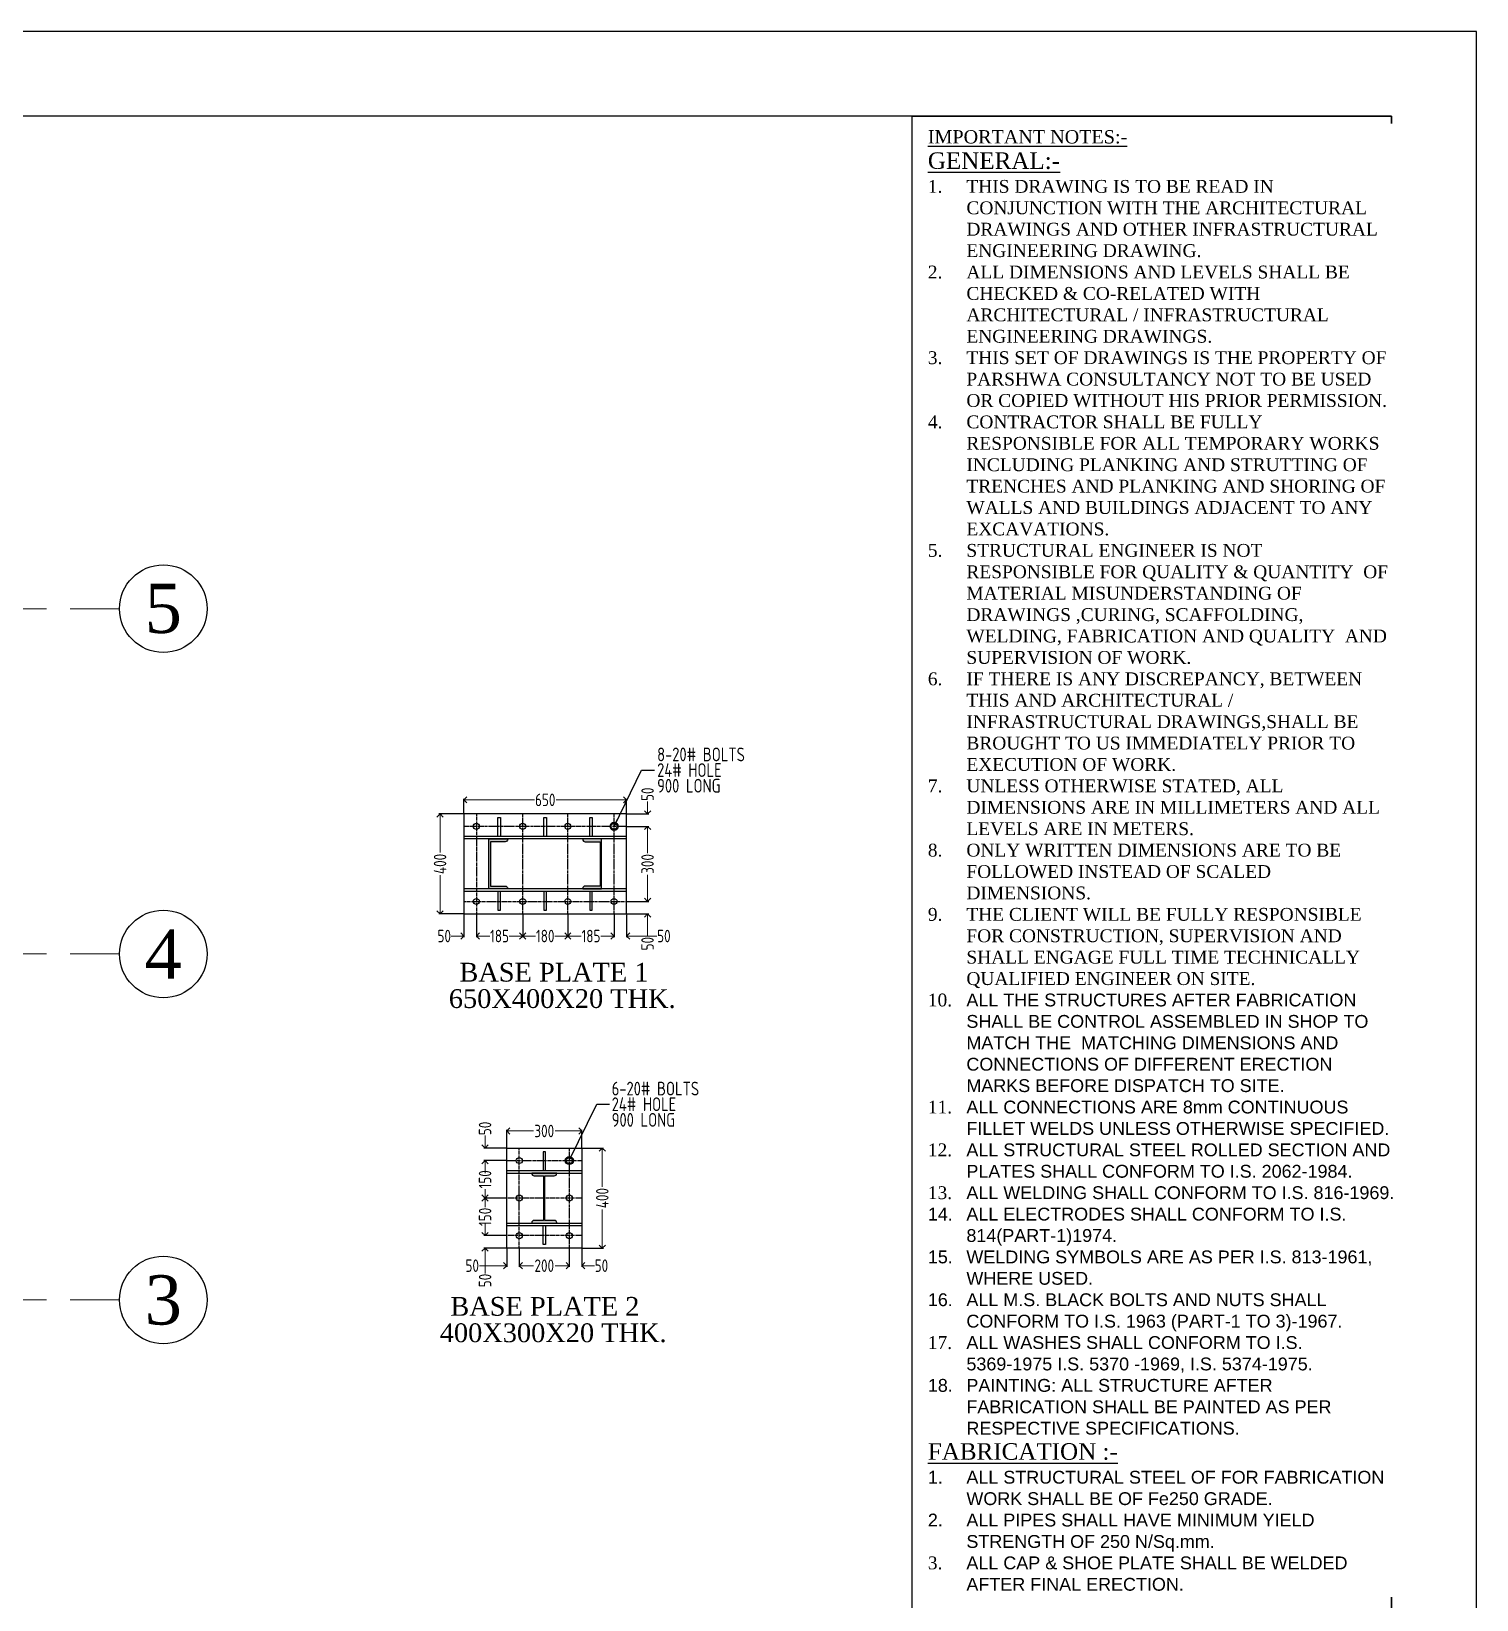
# Model space of a CAD drawing. Header units: millimetres. Extents: x 3470347 to 5996549, y -3470518 to 17149644.
# Drawn here: x 4751754 to 4774843, y 6911029 to 6936098 of the extents above; entities that cross this region are included whole.
import ezdxf
from ezdxf.enums import TextEntityAlignment as Align

# ---------------------------------------------------------------- set-up
doc = ezdxf.new("R2010")
doc.units = ezdxf.units.MM
doc.header["$MEASUREMENT"] = 0
doc.header["$PDMODE"] = 35
doc.header["$PDSIZE"] = -5
doc.linetypes.add('CENTER', pattern=[50.8, 31.75, -6.35, 6.35, -6.35])
doc.linetypes.add('CENTERX2', pattern=[4, 2.5, -0.5, 0.5, -0.5])
doc.layers.get('0').update_dxf_attribs({"linetype": 'CONTINUOUS', "lineweight": 25})
doc.layers.get('DEFPOINTS').update_dxf_attribs({"linetype": 'CONTINUOUS', "lineweight": 25})
for name, color, linetype, lineweight in [('CENTER', 8, 'CENTER', 0), ('rDIMension', 1, 'CONTINUOUS', 18), ('rRCC 1', 3, 'CONTINUOUS', 25), ('SHEET', 7, 'CONTINUOUS', 15)]:
    doc.layers.add(name, color=color, linetype=linetype, lineweight=lineweight)
doc.layers.add('Grid', color=44, linetype='CONTINUOUS')
doc.layers.add('YQ_AXIS', color=4, linetype='CONTINUOUS')
doc.styles.add('Aerial', font='times.ttf')
doc.styles.add('DIM', font='geniso.shx', dxfattribs={"width": 0.85})
doc.styles.add('JAINIL', font='times.ttf')
doc.dimstyles.new('ST-100', dxfattribs={"dimscale": 100, "dimtxt": 7, "dimasz": 5, "dimexe": 0.18, "dimexo": 0.0625, "dimgap": 0.2, "dimtad": 0, "dimdec": 0, "dimzin": 0, "dimdsep": 46, "dimtxsty": 'DIM', "dimblk": 'OPEN90', "dimcen": 0.09, "dimclrd": 256, "dimclrt": 7, "dimadec": 0, "dimazin": 0, "dimtfac": 1, "dimtdec": 0, "dimtofl": 0, "dimtmove": 0, "dimatfit": 3, "dimldrblk": 'OPEN90', "dimfxl": 1, "dimtolj": 1, "dimtzin": 0, "dimlwd": -1, "dimarcsym": 0})
doc.dimstyles.new('ST-25', dxfattribs={"dimscale": 100, "dimtxt": 2.5, "dimasz": 2, "dimexe": 0.18, "dimexo": 0.0625, "dimgap": 0.2, "dimtad": 0, "dimdec": 0, "dimlfac": 0.25, "dimzin": 0, "dimdsep": 46, "dimtxsty": 'DIM', "dimblk": 'OPEN90', "dimcen": 0.09, "dimclrd": 256, "dimclrt": 7, "dimadec": 0, "dimazin": 0, "dimtfac": 1, "dimtdec": 0, "dimtofl": 0, "dimtmove": 0, "dimatfit": 3, "dimldrblk": 'OPEN90', "dimfxl": 1, "dimtolj": 1, "dimtzin": 0, "dimlwd": -1, "dimarcsym": 0})

# ---------------------------------------------------------------- blocks, each defined once
blk = doc.blocks.new('_Open90')
at = {"color": 0, "linetype": 'ByBlock', "lineweight": -2}
for p, q in [((0, 0), (-1, 0)), ((-0.5, 0.5), (0, 0)), ((0, 0), (-0.5, -0.5))]:
    blk.add_line(p, q, dxfattribs=at)
blk = doc.blocks.new('*D857')
at = {"layer": 'DEFPOINTS', "color": 0}
for p in [(4761263, 6923813), (4758663, 6923589), (4761263, 6923589)]:
    blk.add_point(p, dxfattribs=at)
at = {"layer": 'rDIMension', "color": 0, "lineweight": -2}
for p, q in [((4758663, 6923595), (4758663, 6923831)), ((4761263, 6923595), (4761263, 6923831))]:
    blk.add_line(p, q, dxfattribs=at)
at = {"layer": 'rDIMension'}
for p, q in [((4758763, 6923813), (4759790, 6923813)), ((4761163, 6923813), (4760136, 6923813))]:
    blk.add_line(p, q, dxfattribs=at)
at = {"layer": 'rDIMension', "xscale": 100, "yscale": 100, "zscale": 100, "rotation": 180}
blk.add_blockref('_Open90', (4758663, 6923813), dxfattribs=at)
at = {"layer": 'rDIMension', "xscale": 100, "yscale": 100, "zscale": 100}
blk.add_blockref('_Open90', (4761263, 6923813), dxfattribs=at)
at = {"layer": 'rDIMension', "color": 7, "insert": (4759963, 6923813), "char_height": 200, "attachment_point": 5, "style": 'DIM'}
blk.add_mtext('\\A1;650', dxfattribs=at)
blk = doc.blocks.new('*D858')
at = {"layer": 'DEFPOINTS', "color": 0}
for p in [(4758283, 6923589), (4758663, 6923589), (4758663, 6921989)]:
    blk.add_point(p, dxfattribs=at)
at = {"layer": 'rDIMension', "color": 0, "lineweight": -2}
for p, q in [((4758657, 6923589), (4758265, 6923589)), ((4758657, 6921989), (4758265, 6921989))]:
    blk.add_line(p, q, dxfattribs=at)
at = {"layer": 'rDIMension'}
for p, q in [((4758283, 6923489), (4758283, 6922971)), ((4758283, 6922089), (4758283, 6922607))]:
    blk.add_line(p, q, dxfattribs=at)
at = {"layer": 'rDIMension', "xscale": 100, "yscale": 100, "zscale": 100}
for p, rotation in [((4758283, 6923589), 90), ((4758283, 6921989), 270)]:
    blk.add_blockref('_Open90', p, dxfattribs=dict(at, rotation=rotation))
at = {"layer": 'rDIMension', "color": 7, "insert": (4758283, 6922789), "char_height": 200, "attachment_point": 5, "rotation": 90, "style": 'DIM'}
blk.add_mtext('\\A1;400', dxfattribs=at)
blk = doc.blocks.new('*D859')
at = {"layer": 'DEFPOINTS', "color": 0}
for p in [(4758663, 6921989), (4758863, 6921989), (4758663, 6921636)]:
    blk.add_point(p, dxfattribs=at)
at = {"layer": 'rDIMension', "color": 0, "lineweight": -2}
for p, q in [((4758663, 6921983), (4758663, 6921618)), ((4758863, 6921983), (4758863, 6921618))]:
    blk.add_line(p, q, dxfattribs=at)
at = {"layer": 'rDIMension'}
for p, q in [((4758563, 6921636), (4758463, 6921636)), ((4758963, 6921636), (4759063, 6921636))]:
    blk.add_line(p, q, dxfattribs=at)
at = {"layer": 'rDIMension', "xscale": 100, "yscale": 100, "zscale": 100}
blk.add_blockref('_Open90', (4758663, 6921636), dxfattribs=at)
at = {"layer": 'rDIMension', "xscale": 100, "yscale": 100, "zscale": 100, "rotation": 180}
blk.add_blockref('_Open90', (4758863, 6921636), dxfattribs=at)
at = {"layer": 'rDIMension', "color": 7, "insert": (4758350, 6921636), "char_height": 200, "attachment_point": 5, "style": 'DIM'}
blk.add_mtext('\\A1;50', dxfattribs=at)
blk = doc.blocks.new('*D860')
at = {"layer": 'DEFPOINTS', "color": 0}
for p in [(4758863, 6921989), (4759603, 6921989), (4759603, 6921636)]:
    blk.add_point(p, dxfattribs=at)
at = {"layer": 'rDIMension', "color": 0, "lineweight": -2}
for p, q in [((4758863, 6921983), (4758863, 6921618)), ((4759603, 6921983), (4759603, 6921618))]:
    blk.add_line(p, q, dxfattribs=at)
at = {"layer": 'rDIMension'}
for p, q in [((4758963, 6921636), (4759077, 6921636)), ((4759503, 6921636), (4759389, 6921636))]:
    blk.add_line(p, q, dxfattribs=at)
at = {"layer": 'rDIMension', "xscale": 100, "yscale": 100, "zscale": 100, "rotation": 180}
blk.add_blockref('_Open90', (4758863, 6921636), dxfattribs=at)
at = {"layer": 'rDIMension', "xscale": 100, "yscale": 100, "zscale": 100}
blk.add_blockref('_Open90', (4759603, 6921636), dxfattribs=at)
at = {"layer": 'rDIMension', "color": 7, "insert": (4759233, 6921636), "char_height": 200, "attachment_point": 5, "style": 'DIM'}
blk.add_mtext('\\A1;185', dxfattribs=at)
blk = doc.blocks.new('*D861')
at = {"layer": 'DEFPOINTS', "color": 0}
for p in [(4759603, 6921989), (4760324, 6921989), (4760324, 6921636)]:
    blk.add_point(p, dxfattribs=at)
at = {"layer": 'rDIMension', "color": 0, "lineweight": -2}
for p, q in [((4759603, 6921983), (4759603, 6921618)), ((4760324, 6921983), (4760324, 6921618))]:
    blk.add_line(p, q, dxfattribs=at)
at = {"layer": 'rDIMension'}
for p, q in [((4759703, 6921636), (4759807, 6921636)), ((4760224, 6921636), (4760119, 6921636))]:
    blk.add_line(p, q, dxfattribs=at)
at = {"layer": 'rDIMension', "xscale": 100, "yscale": 100, "zscale": 100, "rotation": 180}
blk.add_blockref('_Open90', (4759603, 6921636), dxfattribs=at)
at = {"layer": 'rDIMension', "xscale": 100, "yscale": 100, "zscale": 100}
blk.add_blockref('_Open90', (4760324, 6921636), dxfattribs=at)
at = {"layer": 'rDIMension', "color": 7, "insert": (4759963, 6921636), "char_height": 200, "attachment_point": 5, "style": 'DIM'}
blk.add_mtext('\\A1;180', dxfattribs=at)
blk = doc.blocks.new('*D862')
at = {"layer": 'DEFPOINTS', "color": 0}
for p in [(4760324, 6921989), (4761063, 6921989), (4761063, 6921636)]:
    blk.add_point(p, dxfattribs=at)
at = {"layer": 'rDIMension', "color": 0, "lineweight": -2}
for p, q in [((4760324, 6921983), (4760324, 6921618)), ((4761063, 6921983), (4761063, 6921618))]:
    blk.add_line(p, q, dxfattribs=at)
at = {"layer": 'rDIMension'}
for p, q in [((4760424, 6921636), (4760538, 6921636)), ((4760963, 6921636), (4760850, 6921636))]:
    blk.add_line(p, q, dxfattribs=at)
at = {"layer": 'rDIMension', "xscale": 100, "yscale": 100, "zscale": 100, "rotation": 180}
blk.add_blockref('_Open90', (4760324, 6921636), dxfattribs=at)
at = {"layer": 'rDIMension', "xscale": 100, "yscale": 100, "zscale": 100}
blk.add_blockref('_Open90', (4761063, 6921636), dxfattribs=at)
at = {"layer": 'rDIMension', "color": 7, "insert": (4760694, 6921636), "char_height": 200, "attachment_point": 5, "style": 'DIM'}
blk.add_mtext('\\A1;185', dxfattribs=at)
blk = doc.blocks.new('*D863')
at = {"layer": 'DEFPOINTS', "color": 0}
for p in [(4761063, 6921989), (4761263, 6921989), (4761263, 6921636)]:
    blk.add_point(p, dxfattribs=at)
at = {"layer": 'rDIMension', "color": 0, "lineweight": -2}
for p, q in [((4761063, 6921983), (4761063, 6921618)), ((4761263, 6921983), (4761263, 6921618))]:
    blk.add_line(p, q, dxfattribs=at)
at = {"layer": 'rDIMension'}
for p, q in [((4760963, 6921636), (4760863, 6921636)), ((4761363, 6921636), (4761746, 6921636))]:
    blk.add_line(p, q, dxfattribs=at)
at = {"layer": 'rDIMension', "xscale": 100, "yscale": 100, "zscale": 100}
blk.add_blockref('_Open90', (4761063, 6921636), dxfattribs=at)
at = {"layer": 'rDIMension', "xscale": 100, "yscale": 100, "zscale": 100, "rotation": 180}
blk.add_blockref('_Open90', (4761263, 6921636), dxfattribs=at)
at = {"layer": 'rDIMension', "color": 7, "insert": (4761859, 6921636), "char_height": 200, "attachment_point": 5, "style": 'DIM'}
blk.add_mtext('\\A1;50', dxfattribs=at)
blk = doc.blocks.new('*D864')
at = {"layer": 'DEFPOINTS', "color": 0}
for p in [(4761263, 6923589), (4761598, 6923589), (4761263, 6923389)]:
    blk.add_point(p, dxfattribs=at)
at = {"layer": 'rDIMension'}
for p, q in [((4761598, 6923689), (4761598, 6923789)), ((4761598, 6923289), (4761598, 6923189))]:
    blk.add_line(p, q, dxfattribs=at)
at = {"layer": 'rDIMension', "color": 0, "lineweight": -2}
for p, q in [((4761270, 6923589), (4761616, 6923589)), ((4761270, 6923389), (4761616, 6923389))]:
    blk.add_line(p, q, dxfattribs=at)
at = {"layer": 'rDIMension', "xscale": 100, "yscale": 100, "zscale": 100}
for p, rotation in [((4761598, 6923589), 270), ((4761598, 6923389), 90)]:
    blk.add_blockref('_Open90', p, dxfattribs=dict(at, rotation=rotation))
at = {"layer": 'rDIMension', "color": 7, "insert": (4761598, 6923903), "char_height": 200, "attachment_point": 5, "rotation": 90, "style": 'DIM'}
blk.add_mtext('\\A1;50', dxfattribs=at)
blk = doc.blocks.new('*D865')
at = {"layer": 'DEFPOINTS', "color": 0}
for p in [(4761263, 6923389), (4761263, 6922189), (4761598, 6922189)]:
    blk.add_point(p, dxfattribs=at)
at = {"layer": 'rDIMension', "color": 0, "lineweight": -2}
for p, q in [((4761270, 6923389), (4761616, 6923389)), ((4761270, 6922189), (4761616, 6922189))]:
    blk.add_line(p, q, dxfattribs=at)
at = {"layer": 'rDIMension'}
for p, q in [((4761598, 6923289), (4761598, 6922962)), ((4761598, 6922289), (4761598, 6922616))]:
    blk.add_line(p, q, dxfattribs=at)
at = {"layer": 'rDIMension', "xscale": 100, "yscale": 100, "zscale": 100}
for p, rotation in [((4761598, 6923389), 90), ((4761598, 6922189), 270)]:
    blk.add_blockref('_Open90', p, dxfattribs=dict(at, rotation=rotation))
at = {"layer": 'rDIMension', "color": 7, "insert": (4761598, 6922789), "char_height": 200, "attachment_point": 5, "rotation": 90, "style": 'DIM'}
blk.add_mtext('\\A1;300', dxfattribs=at)
blk = doc.blocks.new('*D866')
at = {"layer": 'DEFPOINTS', "color": 0}
for p in [(4761263, 6922189), (4761263, 6921989), (4761598, 6921989)]:
    blk.add_point(p, dxfattribs=at)
at = {"layer": 'rDIMension'}
for p, q in [((4761598, 6922289), (4761598, 6922389)), ((4761598, 6921889), (4761598, 6921628))]:
    blk.add_line(p, q, dxfattribs=at)
at = {"layer": 'rDIMension', "color": 0, "lineweight": -2}
for p, q in [((4761270, 6922189), (4761616, 6922189)), ((4761270, 6921989), (4761616, 6921989))]:
    blk.add_line(p, q, dxfattribs=at)
at = {"layer": 'rDIMension', "xscale": 100, "yscale": 100, "zscale": 100}
for p, rotation in [((4761598, 6922189), 270), ((4761598, 6921989), 90)]:
    blk.add_blockref('_Open90', p, dxfattribs=dict(at, rotation=rotation))
at = {"layer": 'rDIMension', "color": 7, "insert": (4761598, 6921514), "char_height": 200, "attachment_point": 5, "rotation": 90, "style": 'DIM'}
blk.add_mtext('\\A1;50', dxfattribs=at)
blk = doc.blocks.new('*D867')
at = {"layer": 'DEFPOINTS', "color": 0}
for p in [(4759348, 6918520), (4759348, 6918247), (4760548, 6918247)]:
    blk.add_point(p, dxfattribs=at)
at = {"layer": 'rDIMension', "color": 0, "lineweight": -2}
for p, q in [((4759348, 6918254), (4759348, 6918538)), ((4760548, 6918254), (4760548, 6918538))]:
    blk.add_line(p, q, dxfattribs=at)
at = {"layer": 'rDIMension'}
for p, q in [((4759448, 6918520), (4759775, 6918520)), ((4760448, 6918520), (4760121, 6918520))]:
    blk.add_line(p, q, dxfattribs=at)
at = {"layer": 'rDIMension', "xscale": 100, "yscale": 100, "zscale": 100, "rotation": 180}
blk.add_blockref('_Open90', (4759348, 6918520), dxfattribs=at)
at = {"layer": 'rDIMension', "xscale": 100, "yscale": 100, "zscale": 100}
blk.add_blockref('_Open90', (4760548, 6918520), dxfattribs=at)
at = {"layer": 'rDIMension', "color": 7, "insert": (4759948, 6918520), "char_height": 200, "attachment_point": 5, "style": 'DIM'}
blk.add_mtext('\\A1;300', dxfattribs=at)
blk = doc.blocks.new('*D868')
at = {"layer": 'DEFPOINTS', "color": 0}
for p in [(4760548, 6918247), (4760548, 6916647), (4760875, 6916647)]:
    blk.add_point(p, dxfattribs=at)
at = {"layer": 'rDIMension', "color": 0, "lineweight": -2}
for p, q in [((4760554, 6918247), (4760893, 6918247)), ((4760554, 6916647), (4760893, 6916647))]:
    blk.add_line(p, q, dxfattribs=at)
at = {"layer": 'rDIMension'}
for p, q in [((4760875, 6918147), (4760875, 6917629)), ((4760875, 6916747), (4760875, 6917266))]:
    blk.add_line(p, q, dxfattribs=at)
at = {"layer": 'rDIMension', "xscale": 100, "yscale": 100, "zscale": 100}
for p, rotation in [((4760875, 6918247), 90), ((4760875, 6916647), 270)]:
    blk.add_blockref('_Open90', p, dxfattribs=dict(at, rotation=rotation))
at = {"layer": 'rDIMension', "color": 7, "insert": (4760875, 6917447), "char_height": 200, "attachment_point": 5, "rotation": 90, "style": 'DIM'}
blk.add_mtext('\\A1;400', dxfattribs=at)
blk = doc.blocks.new('*D869')
at = {"layer": 'DEFPOINTS', "color": 0}
for p in [(4759002, 6918247), (4759348, 6918247), (4759348, 6918047)]:
    blk.add_point(p, dxfattribs=at)
at = {"layer": 'rDIMension'}
for p, q in [((4759002, 6918347), (4759002, 6918447)), ((4759002, 6917947), (4759002, 6917847))]:
    blk.add_line(p, q, dxfattribs=at)
at = {"layer": 'rDIMension', "color": 0, "lineweight": -2}
for p, q in [((4759342, 6918247), (4758984, 6918247)), ((4759342, 6918047), (4758984, 6918047))]:
    blk.add_line(p, q, dxfattribs=at)
at = {"layer": 'rDIMension', "xscale": 100, "yscale": 100, "zscale": 100}
for p, rotation in [((4759002, 6918247), 270), ((4759002, 6918047), 90)]:
    blk.add_blockref('_Open90', p, dxfattribs=dict(at, rotation=rotation))
at = {"layer": 'rDIMension', "color": 7, "insert": (4759002, 6918561), "char_height": 200, "attachment_point": 5, "rotation": 90, "style": 'DIM'}
blk.add_mtext('\\A1;50', dxfattribs=at)
blk = doc.blocks.new('*D870')
at = {"layer": 'DEFPOINTS', "color": 0}
for p in [(4759348, 6918047), (4759002, 6917447), (4759348, 6917447)]:
    blk.add_point(p, dxfattribs=at)
at = {"layer": 'rDIMension', "color": 0, "lineweight": -2}
for p, q in [((4759342, 6918047), (4758984, 6918047)), ((4759342, 6917447), (4758984, 6917447))]:
    blk.add_line(p, q, dxfattribs=at)
at = {"layer": 'rDIMension'}
for p, q in [((4759002, 6917947), (4759002, 6917904)), ((4759002, 6917547), (4759002, 6917591))]:
    blk.add_line(p, q, dxfattribs=at)
at = {"layer": 'rDIMension', "xscale": 100, "yscale": 100, "zscale": 100}
for p, rotation in [((4759002, 6918047), 90), ((4759002, 6917447), 270)]:
    blk.add_blockref('_Open90', p, dxfattribs=dict(at, rotation=rotation))
at = {"layer": 'rDIMension', "color": 7, "insert": (4759002, 6917747), "char_height": 200, "attachment_point": 5, "rotation": 90, "style": 'DIM'}
blk.add_mtext('\\A1;150', dxfattribs=at)
blk = doc.blocks.new('*D871')
at = {"layer": 'DEFPOINTS', "color": 0}
for p in [(4759348, 6917447), (4759002, 6916847), (4759348, 6916847)]:
    blk.add_point(p, dxfattribs=at)
at = {"layer": 'rDIMension', "color": 0, "lineweight": -2}
for p, q in [((4759342, 6917447), (4758984, 6917447)), ((4759342, 6916847), (4758984, 6916847))]:
    blk.add_line(p, q, dxfattribs=at)
at = {"layer": 'rDIMension'}
for p, q in [((4759002, 6917347), (4759002, 6917304)), ((4759002, 6916947), (4759002, 6916991))]:
    blk.add_line(p, q, dxfattribs=at)
at = {"layer": 'rDIMension', "xscale": 100, "yscale": 100, "zscale": 100}
for p, rotation in [((4759002, 6917447), 90), ((4759002, 6916847), 270)]:
    blk.add_blockref('_Open90', p, dxfattribs=dict(at, rotation=rotation))
at = {"layer": 'rDIMension', "color": 7, "insert": (4759002, 6917147), "char_height": 200, "attachment_point": 5, "rotation": 90, "style": 'DIM'}
blk.add_mtext('\\A1;150', dxfattribs=at)
blk = doc.blocks.new('*D872')
at = {"layer": 'DEFPOINTS', "color": 0}
for p in [(4759348, 6916847), (4759002, 6916647), (4759348, 6916647)]:
    blk.add_point(p, dxfattribs=at)
at = {"layer": 'rDIMension'}
for p, q in [((4759002, 6916947), (4759002, 6917047)), ((4759002, 6916547), (4759002, 6916243))]:
    blk.add_line(p, q, dxfattribs=at)
at = {"layer": 'rDIMension', "color": 0, "lineweight": -2}
for p, q in [((4759342, 6916847), (4758984, 6916847)), ((4759342, 6916647), (4758984, 6916647))]:
    blk.add_line(p, q, dxfattribs=at)
at = {"layer": 'rDIMension', "xscale": 100, "yscale": 100, "zscale": 100}
for p, rotation in [((4759002, 6916847), 270), ((4759002, 6916647), 90)]:
    blk.add_blockref('_Open90', p, dxfattribs=dict(at, rotation=rotation))
at = {"layer": 'rDIMension', "color": 7, "insert": (4759002, 6916130), "char_height": 200, "attachment_point": 5, "rotation": 90, "style": 'DIM'}
blk.add_mtext('\\A1;50', dxfattribs=at)
blk = doc.blocks.new('*D873')
at = {"layer": 'DEFPOINTS', "color": 0}
for p in [(4759348, 6916647), (4759548, 6916647), (4759348, 6916367)]:
    blk.add_point(p, dxfattribs=at)
at = {"layer": 'rDIMension', "color": 0, "lineweight": -2}
for p, q in [((4759348, 6916641), (4759348, 6916349)), ((4759548, 6916641), (4759548, 6916349))]:
    blk.add_line(p, q, dxfattribs=at)
at = {"layer": 'rDIMension'}
for p, q in [((4759248, 6916367), (4758911, 6916367)), ((4759648, 6916367), (4759748, 6916367))]:
    blk.add_line(p, q, dxfattribs=at)
at = {"layer": 'rDIMension', "xscale": 100, "yscale": 100, "zscale": 100}
blk.add_blockref('_Open90', (4759348, 6916367), dxfattribs=at)
at = {"layer": 'rDIMension', "xscale": 100, "yscale": 100, "zscale": 100, "rotation": 180}
blk.add_blockref('_Open90', (4759548, 6916367), dxfattribs=at)
at = {"layer": 'rDIMension', "color": 7, "insert": (4758797, 6916367), "char_height": 200, "attachment_point": 5, "style": 'DIM'}
blk.add_mtext('\\A1;50', dxfattribs=at)
blk = doc.blocks.new('*D874')
at = {"layer": 'DEFPOINTS', "color": 0}
for p in [(4759548, 6916647), (4760348, 6916647), (4760348, 6916367)]:
    blk.add_point(p, dxfattribs=at)
at = {"layer": 'rDIMension', "color": 0, "lineweight": -2}
for p, q in [((4759548, 6916641), (4759548, 6916349)), ((4760348, 6916641), (4760348, 6916349))]:
    blk.add_line(p, q, dxfattribs=at)
at = {"layer": 'rDIMension'}
for p, q in [((4759648, 6916367), (4759775, 6916367)), ((4760248, 6916367), (4760121, 6916367))]:
    blk.add_line(p, q, dxfattribs=at)
at = {"layer": 'rDIMension', "xscale": 100, "yscale": 100, "zscale": 100, "rotation": 180}
blk.add_blockref('_Open90', (4759548, 6916367), dxfattribs=at)
at = {"layer": 'rDIMension', "xscale": 100, "yscale": 100, "zscale": 100}
blk.add_blockref('_Open90', (4760348, 6916367), dxfattribs=at)
at = {"layer": 'rDIMension', "color": 7, "insert": (4759948, 6916367), "char_height": 200, "attachment_point": 5, "style": 'DIM'}
blk.add_mtext('\\A1;200', dxfattribs=at)
blk = doc.blocks.new('*D875')
at = {"layer": 'DEFPOINTS', "color": 0}
for p in [(4760348, 6916647), (4760548, 6916647), (4760548, 6916367)]:
    blk.add_point(p, dxfattribs=at)
at = {"layer": 'rDIMension', "color": 0, "lineweight": -2}
for p, q in [((4760348, 6916641), (4760348, 6916349)), ((4760548, 6916641), (4760548, 6916349))]:
    blk.add_line(p, q, dxfattribs=at)
at = {"layer": 'rDIMension'}
for p, q in [((4760248, 6916367), (4760148, 6916367)), ((4760648, 6916367), (4760748, 6916367))]:
    blk.add_line(p, q, dxfattribs=at)
at = {"layer": 'rDIMension', "xscale": 100, "yscale": 100, "zscale": 100}
blk.add_blockref('_Open90', (4760348, 6916367), dxfattribs=at)
at = {"layer": 'rDIMension', "xscale": 100, "yscale": 100, "zscale": 100, "rotation": 180}
blk.add_blockref('_Open90', (4760548, 6916367), dxfattribs=at)
at = {"layer": 'rDIMension', "color": 7, "insert": (4760861, 6916367), "char_height": 200, "attachment_point": 5, "style": 'DIM'}
blk.add_mtext('\\A1;50', dxfattribs=at)

msp = doc.modelspace()

# ---------------------------------------------------------------- hatches: boundary and pattern name
at = {"transparency": 33554559}
h = msp.add_hatch(color=1, dxfattribs=at)
h.dxf.hatch_style = 1
h.paths.add_polyline_path([(4759063.43, 6922389.02), (4759063.43, 6923189.02), (4759363.43, 6923189.02), (4759363.43, 6923183.42, -0.41421356), (4759323.43, 6923143.42), (4759087.83, 6923143.42), (4759087.83, 6922434.62), (4759323.43, 6922434.62, -0.41421356), (4759363.43, 6922394.62), (4759363.43, 6922389.02)])
h = msp.add_hatch(color=1, dxfattribs=at)
h.dxf.hatch_style = 1
h.paths.add_polyline_path([(4760563.43, 6922394.62), (4760563.43, 6922389.02), (4760863.43, 6922389.02), (4760863.43, 6923189.02), (4760563.43, 6923189.02), (4760563.43, 6923183.42, 0.41421356), (4760603.43, 6923143.42), (4760839.03, 6923143.42), (4760839.03, 6922434.62), (4760603.43, 6922434.62, 0.41421356)])
h = msp.add_hatch(color=1, dxfattribs=at)
h.dxf.hatch_style = 1
h.paths.add_polyline_path([(4759747.9, 6917047.44), (4760147.9, 6917047.44), (4760147.9, 6917050.64, 0.41421356), (4760107.9, 6917090.64), (4759959.3, 6917090.64), (4759959.3, 6917804.24), (4760107.9, 6917804.24, 0.41421356), (4760147.9, 6917844.24), (4760147.9, 6917847.44), (4759747.9, 6917847.44), (4759747.9, 6917844.24, 0.41421356), (4759787.9, 6917804.24), (4759936.5, 6917804.24), (4759936.5, 6917090.64), (4759787.9, 6917090.64, 0.41421356), (4759747.9, 6917050.64)])

# ---------------------------------------------------------------- linework, layer by layer
at = {"color": 8, "linetype": 'CENTERX2', "ltscale": 15}
for p, q in [((4758863.43, 6923589.02), (4758863.43, 6921989.02)), ((4759602.76, 6921989.02), (4759602.76, 6923589.02)), ((4760324.1, 6921989.02), (4760324.1, 6923589.02)), ((4761063.43, 6921989.02), (4761063.43, 6923589.02)), ((4761263.43, 6923389.02), (4758663.43, 6923389.02)), ((4758663.43, 6922189.02), (4761263.43, 6922189.02)), ((4759347.9, 6918047.44), (4760547.9, 6918047.44)), ((4759547.9, 6916647.44), (4759547.9, 6918247.44)), ((4760347.9, 6918247.44), (4760347.9, 6916647.44)), ((4760547.9, 6917447.44), (4759347.9, 6917447.44)), ((4760547.9, 6916847.44), (4759347.9, 6916847.44))]:
    msp.add_line(p, q, dxfattribs=at)
at = {"color": 192, "lineweight": 25, "elevation": 0}
msp.add_lwpolyline([(4703475.71, 6885635.52), (4774843.33, 6885635.52), (4774843.33, 6936097.52), (4703475.71, 6936097.52)], close=True, dxfattribs=at)
at = {"lineweight": 25, "elevation": 0}
msp.add_lwpolyline([(4773483.95, 6909814.36), (4765825.68, 6909814.36), (4765825.68, 6934740.69), (4773483.95, 6934740.69)], close=True, dxfattribs=at)
at = {"color": 5}
for points in [[(4758663.43, 6923589.02), (4758663.43, 6921989.02), (4761263.43, 6921989.02), (4761263.43, 6923589.02)], [(4759347.9, 6918247.44), (4760547.9, 6918247.44), (4760547.9, 6916647.44), (4759347.9, 6916647.44)]]:
    msp.add_lwpolyline(points, close=True, dxfattribs=at)
at = {"color": 4}
for points in [[(4759247.74, 6923529.02), (4759247.74, 6923229.02), (4759207.74, 6923229.02), (4759207.74, 6923529.02)], [(4759981.07, 6923529.02), (4759981.07, 6923229.02), (4759941.07, 6923229.02), (4759941.07, 6923529.02)], [(4760714.4, 6923529.02), (4760714.4, 6923229.02), (4760674.4, 6923229.02), (4760674.4, 6923529.02)], [(4759247.74, 6922049.02), (4759247.74, 6922349.02), (4759207.74, 6922349.02), (4759207.74, 6922049.02)], [(4759981.07, 6922049.02), (4759981.07, 6922349.02), (4759941.07, 6922349.02), (4759941.07, 6922049.02)], [(4760714.4, 6922049.02), (4760714.4, 6922349.02), (4760674.4, 6922349.02), (4760674.4, 6922049.02)], [(4759967.9, 6917887.44), (4759967.9, 6918187.44), (4759927.9, 6918187.44), (4759927.9, 6917887.44)], [(4759967.9, 6917007.44), (4759967.9, 6916707.44), (4759927.9, 6916707.44), (4759927.9, 6917007.44)]]:
    msp.add_lwpolyline(points, close=True, dxfattribs=at)
for points in [[(4761263.43, 6923229.02), (4758663.43, 6923229.02)], [(4761263.43, 6923189.02), (4758663.43, 6923189.02)], [(4761263.43, 6922389.02), (4758663.43, 6922389.02)], [(4761263.43, 6922349.02), (4758663.43, 6922349.02)], [(4759347.9, 6917887.44), (4760547.9, 6917887.44)], [(4759347.9, 6917847.44), (4760547.9, 6917847.44)], [(4759347.9, 6917047.44), (4760547.9, 6917047.44)], [(4759347.9, 6917007.44), (4760547.9, 6917007.44)]]:
    msp.add_lwpolyline(points, dxfattribs=at)
at = {"color": 1}
for points in [[(4759087.83, 6923143.42), (4759087.83, 6922434.62), (4759323.43, 6922434.62, -0.41421356), (4759363.43, 6922394.62), (4759363.43, 6922389.02), (4759063.43, 6922389.02), (4759063.43, 6923189.02), (4759363.43, 6923189.02), (4759363.43, 6923183.42, -0.41421356), (4759323.43, 6923143.42)], [(4760839.03, 6923143.42), (4760839.03, 6922434.62), (4760603.43, 6922434.62, 0.41421356), (4760563.43, 6922394.62), (4760563.43, 6922389.02), (4760863.43, 6922389.02), (4760863.43, 6923189.02), (4760563.43, 6923189.02), (4760563.43, 6923183.42, 0.41421356), (4760603.43, 6923143.42)], [(4759959.3, 6917090.64), (4759959.3, 6917804.24), (4760107.9, 6917804.24, 0.41421356), (4760147.9, 6917844.24), (4760147.9, 6917847.44), (4759747.9, 6917847.44), (4759747.9, 6917844.24, 0.41421356), (4759787.9, 6917804.24), (4759936.5, 6917804.24), (4759936.5, 6917090.64), (4759787.9, 6917090.64, 0.41421356), (4759747.9, 6917050.64), (4759747.9, 6917047.44), (4760147.9, 6917047.44), (4760147.9, 6917050.64, 0.41421356), (4760107.9, 6917090.64)]]:
    msp.add_lwpolyline(points, format="xyb", close=True, dxfattribs=at)
at = {"color": 2}
for centre in [(4758863.43, 6923389.02), (4759602.76, 6923389.02), (4760324.1, 6923389.02), (4761063.43, 6923389.02), (4758863.43, 6922189.02), (4759602.76, 6922189.02), (4760324.1, 6922189.02), (4761063.43, 6922189.02), (4759547.9, 6918047.44), (4760347.9, 6918047.44), (4759547.9, 6917447.44), (4760347.9, 6917447.44), (4759547.9, 6916847.44), (4760347.9, 6916847.44)]:
    msp.add_circle(centre, 48, dxfattribs=at)
at = {"layer": 'CENTER', "ltscale": 60}
for p, q in [((4706654.29, 6926869.21), (4753161.75, 6926869.21)), ((4706654.29, 6921349.3), (4753161.75, 6921349.3)), ((4706654.29, 6915819.01), (4753161.75, 6915819.01))]:
    msp.add_line(p, q, dxfattribs=at)
at = {"layer": 'SHEET', "color": 220, "lineweight": 25, "elevation": 0}
msp.add_lwpolyline([(4704835.1, 6886992.35), (4773483.95, 6886992.35), (4773483.95, 6934740.69), (4704835.1, 6934740.69)], close=True, dxfattribs=at)
at = {"layer": 'YQ_AXIS', "color": 1}
for centre in [(4753861.75, 6926869.21), (4753861.75, 6921349.3), (4753861.75, 6915819.01)]:
    msp.add_circle(centre, 700, dxfattribs=at)

# ---------------------------------------------------------------- texts
at = {"layer": 'rRCC 1', "color": 7, "char_height": 220, "attachment_point": 4, "line_spacing_factor": 0.681818, "style": 'DIM'}
for s, insert in [('\\A1;8-20# BOLTS\\P24# HOLE\\P900 LONG', (4761751.28, 6924289.26)), ('\\A1;\\Fgeniso.shx|c1;6-20# BOLTS\\P24# HOLE\\P900 LONG', (4761025.55, 6918947.68))]:
    msp.add_mtext(s, dxfattribs=dict(at, insert=insert))
at = {"layer": 'YQ_AXIS', "color": 1, "style": 'Aerial'}
for s, p in [('5', (4753861.75, 6926869.21)), ('4', (4753861.75, 6921349.3)), ('3', (4753861.75, 6915819.01))]:
    msp.add_text(s, height=787.5, dxfattribs=at).set_placement(p, align=Align.MIDDLE)

# ---------------------------------------------------------------- dimensions: what is measured, and where the dimension line sits
at = {"layer": 'rDIMension'}
for base, p1, p2, picture, middle in [((4761598.09, 6923589.02), (4761263.43, 6923389.02), (4761263.43, 6923589.02), '*D864', (4761598.09, 6923902.58)), ((4758283.37, 6923589.02), (4758663.43, 6921989.02), (4758663.43, 6923589.02), '*D858', (4758283.37, 6922789.02)), ((4761598.09, 6922189.02), (4761263.43, 6923389.02), (4761263.43, 6922189.02), '*D865', (4761598.09, 6922789.02)), ((4759001.78, 6918247.44), (4759347.9, 6918047.44), (4759347.9, 6918247.44), '*D869', (4759001.78, 6918561.01)), ((4759001.78, 6917447.44), (4759347.9, 6918047.44), (4759347.9, 6917447.44), '*D870', (4759001.78, 6917747.44)), ((4760875.15, 6916647.44), (4760547.9, 6918247.44), (4760547.9, 6916647.44), '*D868', (4760875.15, 6917447.44)), ((4759001.78, 6916847.44), (4759347.9, 6917447.44), (4759347.9, 6916847.44), '*D871', (4759001.78, 6917147.44))]:
    dim = msp.add_linear_dim(base=base, p1=p1, p2=p2, angle=90, dimstyle='ST-25', override={"dimtxt": 2, "dimasz": 1, "dimblk": 'Open90'}, dxfattribs=at)
    dim.commit()
    dim.dimension.update_dxf_attribs({"geometry": picture, "text_midpoint": middle})
for base, p1, p2, override, picture, middle in [((4761263.43, 6923812.83), (4758663.43, 6923589.02), (4761263.43, 6923589.02), {"dimtxt": 2, "dimasz": 1}, '*D857', (4759963.43, 6923812.83)), ((4758663.43, 6921635.69), (4758863.43, 6921989.02), (4758663.43, 6921989.02), {"dimtxt": 2, "dimasz": 1, "dimblk": 'Open90'}, '*D859', (4758349.86, 6921635.69)), ((4759602.76, 6921635.69), (4758863.43, 6921989.02), (4759602.76, 6921989.02), {"dimtxt": 2, "dimasz": 1, "dimblk": 'Open90'}, '*D860', (4759233.1, 6921635.69)), ((4760324.1, 6921635.69), (4759602.76, 6921989.02), (4760324.1, 6921989.02), {"dimtxt": 2, "dimasz": 1, "dimblk": 'Open90'}, '*D861', (4759963.43, 6921635.69)), ((4761063.43, 6921635.69), (4760324.1, 6921989.02), (4761063.43, 6921989.02), {"dimtxt": 2, "dimasz": 1, "dimblk": 'Open90'}, '*D862', (4760693.76, 6921635.69)), ((4759347.9, 6918519.69), (4760547.9, 6918247.44), (4759347.9, 6918247.44), {"dimtxt": 2, "dimasz": 1, "dimblk": 'Open90'}, '*D867', (4759947.9, 6918519.69)), ((4760347.9, 6916366.73), (4759547.9, 6916647.44), (4760347.9, 6916647.44), {"dimtxt": 2, "dimasz": 1, "dimblk": 'Open90'}, '*D874', (4759947.9, 6916366.73)), ((4760547.9, 6916366.73), (4760347.9, 6916647.44), (4760547.9, 6916647.44), {"dimtxt": 2, "dimasz": 1, "dimblk": 'Open90'}, '*D875', (4760861.47, 6916366.73))]:
    dim = msp.add_linear_dim(base=base, p1=p1, p2=p2, dimstyle='ST-25', override=override, dxfattribs=at)
    dim.commit()
    dim.dimension.update_dxf_attribs({"geometry": picture, "text_midpoint": middle})
for base, p1, p2, picture, middle in [((4761598.09, 6921989.02), (4761263.43, 6922189.02), (4761263.43, 6921989.02), '*D866', (4761598.09, 6921514.39)), ((4759001.78, 6916647.44), (4759347.9, 6916847.44), (4759347.9, 6916647.44), '*D872', (4759001.78, 6916129.83))]:
    dim = msp.add_linear_dim(base=base, p1=p1, p2=p2, angle=90, dimstyle='ST-25', override={"dimtxt": 2, "dimasz": 1, "dimblk": 'Open90'}, dxfattribs=at)
    dim.commit()
    dim.dimension.update_dxf_attribs({"geometry": picture, "text_midpoint": middle, "dimtype": 160})
for base, p1, p2, picture, middle in [((4761263.43, 6921635.69), (4761063.43, 6921989.02), (4761263.43, 6921989.02), '*D863', (4761859.32, 6921635.69)), ((4759347.9, 6916366.73), (4759547.9, 6916647.44), (4759347.9, 6916647.44), '*D873', (4758797.43, 6916366.73))]:
    dim = msp.add_linear_dim(base=base, p1=p1, p2=p2, dimstyle='ST-25', override={"dimtxt": 2, "dimasz": 1, "dimblk": 'Open90'}, dxfattribs=at)
    dim.commit()
    dim.dimension.update_dxf_attribs({"geometry": picture, "text_midpoint": middle, "dimtype": 160})

# ---------------------------------------------------------------- leaders
at = {"layer": 'rRCC 1'}
for points in [[(4761063.43, 6923389.02), (4761500.61, 6924289.26), (4761706.29, 6924289.26)], [(4760347.9, 6918047.44), (4760785.08, 6918947.68), (4760990.76, 6918947.68)]]:
    msp.add_leader(points, dimstyle='ST-100', override={"dimasz": 1.3, "dimldrblk": 'Origin'}, dxfattribs=at)

# ---------------------------------------------------------------- next in the draw order: texts
at = {"layer": 'Grid', "color": 7, "lineweight": 25, "insert": (4766076.05, 6934518.27, 0), "char_height": 205.30928, "attachment_point": 1, "style": 'Aerial', "bg_fill": 2}
msp.add_mtext_dynamic_manual_height_columns('{\\H1.035928x;\\L\\C71;IMPORTANT NOTES:-\\P\\H1.245572x;\\C4;GENERAL:-}\\P\\pxi-3,l3,t3;1.^ITHIS DRAWING IS TO BE READ IN CONJUNCTION WITH THE ARCHITECTURAL DRAWINGS AND OTHER INFRASTRUCTURAL ENGINEERING DRAWING.\\P2.^IALL DIMENSIONS AND LEVELS SHALL BE CHECKED & CO-RELATED WITH ARCHITECTURAL / INFRASTRUCTURAL ENGINEERING DRAWINGS.\\P3.^I{\\C0;THIS SET OF DRAWINGS IS THE PROPERTY OF PARSHWA CONSULTANCY NOT TO BE USED OR COPIED WITHOUT HIS PRIOR PERMISSION.\\P4.^ICONTRACTOR SHALL BE FULLY RESPONSIBLE FOR ALL TEMPORARY WORKS INCLUDING PLANKING AND STRUTTING OF TRENCHES AND PLANKING AND SHORING OF WALLS AND BUILDINGS ADJACENT TO ANY EXCAVATIONS.\\P5.^ISTRUCTURAL ENGINEER IS NOT RESPONSIBLE FOR QUALITY & QUANTITY  OF MATERIAL MISUNDERSTANDING OF DRAWINGS ,CURING, SCAFFOLDING, WELDING, FABRICATION AND QUALITY  AND SUPERVISION OF WORK.}\\P6.^IIF THERE IS ANY DISCREPANCY, BETWEEN THIS AND ARCHITECTURAL / INFRASTRUCTURAL DRAWINGS,SHALL BE BROUGHT TO US IMMEDIATELY PRIOR TO \\A1;EXECUTION OF WORK.\\P7.^IUNLESS OTHERWISE STATED, ALL DIMENSIONS ARE IN MILLIMETERS AND ALL LEVELS ARE IN METERS.\\P8.^IONLY WRITTEN DIMENSIONS ARE TO BE FOLLOWED INSTEAD OF SCALED DIMENSIONS.\\P9.^I\\A0;\\C0;THE CLIENT WILL BE FULLY RESPONSIBLE FOR CONSTRUCTION, SUPERVISION AND SHALL ENGAGE FULL TIME TECHNICALLY QUALIFIED ENGINEER ON SITE.\\P\\A1;\\C7;10.^I\\A0;\\fArial|b0|i0|c0|p34;ALL THE STRUCTURES AFTER FABRICATION SHALL BE CONTROL ASSEMBLED IN SHOP TO MATCH THE  MATCHING DIMENSIONS AND CONNECTIONS OF DIFFERENT ERECTION MARKS BEFORE DISPATCH TO SITE.\\P\\A1;\\fTimes New Roman|b0|i0|c0|p18;11.^I\\A0;\\fArial|b0|i0|c0|p34;ALL CONNECTIONS ARE 8mm CONTINUOUS FILLET WELDS UNLESS OTHERWISE SPECIFIED.\\P\\A1;\\fTimes New Roman|b0|i0|c0|p18;12.^I\\A0;\\fArial|b0|i0|c0|p34;ALL STRUCTURAL STEEL ROLLED SECTION AND PLATES SHALL CONFORM TO I.S. 2062-1984.\\P\\A1;\\fTimes New Roman|b0|i0|c0|p18;13.^I\\A0;\\fArial|b0|i0|c0|p34;ALL WELDING SHALL CONFORM TO I.S. 816-1969.\\P14.^IALL ELECTRODES SHALL CONFORM TO I.S. 814(PART-1)1974.\\P15.^IWELDING SYMBOLS ARE AS PER I.S. 813-1961, WHERE USED.\\P16.^IALL M.S. BLACK BOLTS AND NUTS SHALL CONFORM TO I.S. 1963 (PART-1 TO 3)-1967.\\P\\A1;\\fTimes New Roman|b0|i0|c0|p18;17.^I\\A0;\\fArial|b0|i0|c0|p34;ALL WASHES SHALL CONFORM TO I.S. 5369-1975 I.S. 5370 -1969, I.S. 5374-1975.\\P18.^IPAINTING: ALL STRUCTURE AFTER FABRICATION SHALL BE PAINTED AS PER RESPECTIVE SPECIFICATIONS.\\P\\pi0,l0,tz;\\A1;\\fTimes New Roman|b0|i0|c0|p18;\\H1.290323x;\\L\\C4;FABRICATION :-\\P\\pi-3,l3,t3;\\fArial|b0|i0|c0|p34;\\H0.775x;\\l\\C7;1.^I\\A0;ALL STRUCTURAL STEEL OF FOR FABRICATION WORK SHALL BE OF Fe250 GRADE.\\P2.^IALL PIPES SHALL HAVE MINIMUM YIELD STRENGTH OF 250 N/Sq.mm.\\P\\fTimes New Roman|b0|i0|c0|p18;3.^I\\fArial|b0|i0|c0|p34;ALL CAP & SHOE PLATE SHALL BE WELDED AFTER FINAL ERECTION.', width=7403.3358, gutter_width=411.57, heights=[38057.4], dxfattribs=at)
at = {"layer": 'rRCC 1', "color": 7, "char_height": 300, "attachment_point": 4, "line_spacing_factor": 0.709091, "style": 'JAINIL', "bg_fill": 2}
for s, insert in [('\\A1;BASE PLATE 1', (4758591.79, 6921056.02)), ('\\A1;BASE PLATE 2', (4758447.03, 6915714.45))]:
    msp.add_mtext(s, dxfattribs=dict(at, insert=insert))

# ---------------------------------------------------------------- next in the draw order: texts
for s, insert in [('\\A1;650X400X20 THK.', (4758422.63, 6920633.13)), ('\\A1;400X300X20 THK.', (4758277.87, 6915291.55))]:
    msp.add_mtext(s, dxfattribs=dict(at, insert=insert))

doc.saveas('drawing.dxf')
